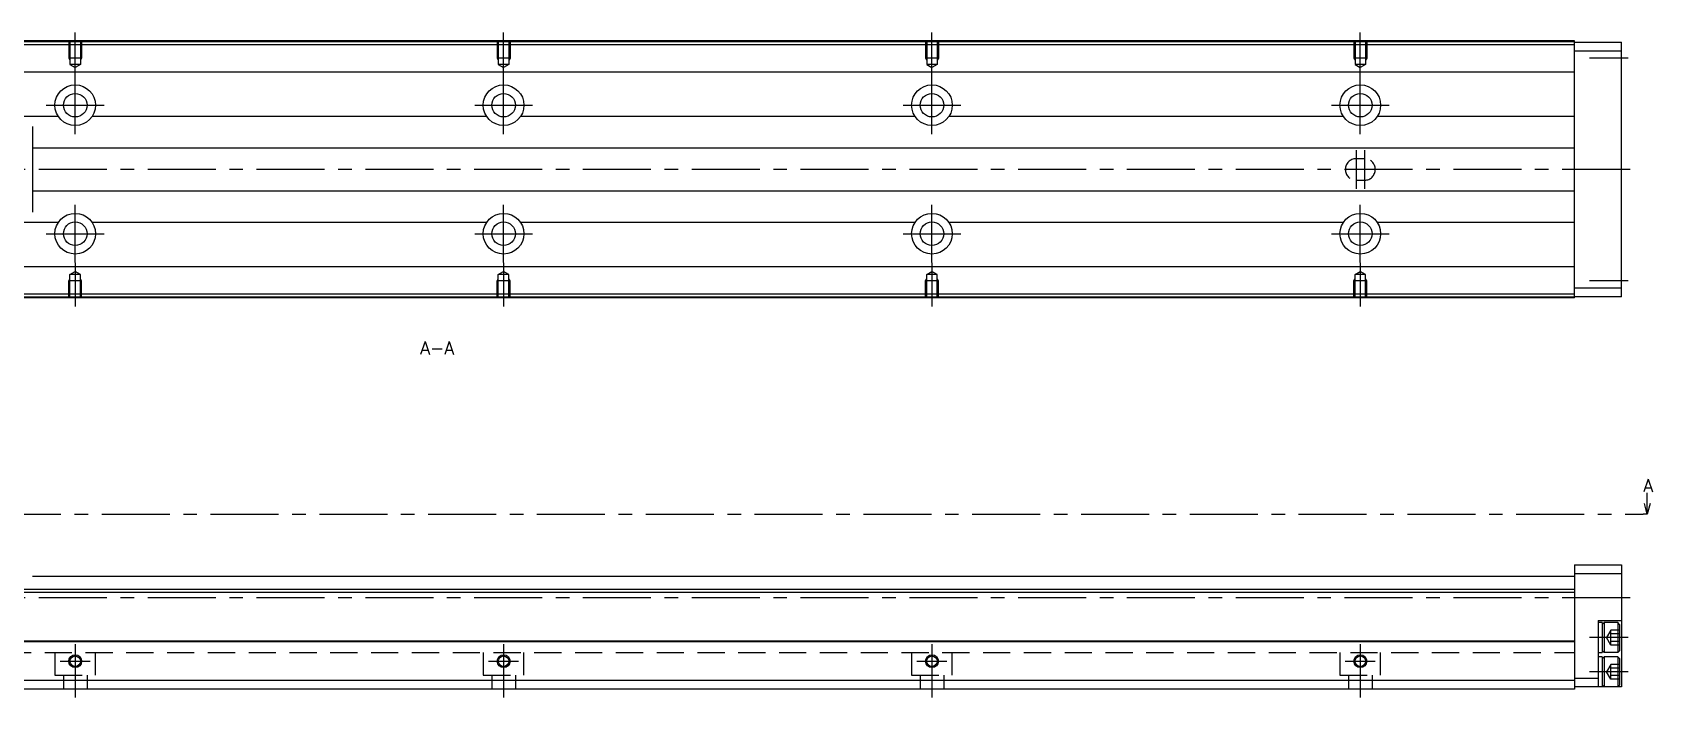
# Model space of a CAD drawing. Extents: x -2 to 753, y -8 to 279.
# Drawn here: x 374.8 to 753, y 8 to 163.3 of the extents above; entities that cross this region are included whole.
import ezdxf

# ---------------------------------------------------------------- set-up
doc = ezdxf.new("R2010")
doc.units = 0
doc.header["$LTSCALE"] = 0.5
doc.linetypes.add('CENTER', pattern=[50.8, 31.75, -6.35, 6.35, -6.35])
doc.linetypes.add('DASHED', pattern=[19.05, 12.7, -6.35])
for name, color, linetype in [('MSM_CENTER', 1, 'CENTER'), ('MSM_CONTINUOUS', 7, 'CONTINUOUS'), ('MSM_DASHED', 4, 'DASHED'), ('MSM_NARROW', 5, 'CONTINUOUS'), ('MSM_PART_NUMBER', 7, 'CONTINUOUS')]:
    doc.layers.add(name, color=color, linetype=linetype)
doc.styles.get("Standard").update_dxf_attribs({"font": 'txt.shx', "height": 3, "bigfont": 'bigfont.shx'})

msp = doc.modelspace()

# ---------------------------------------------------------------- linework, layer by layer
at = {"layer": 'MSM_CENTER'}
for p, q in [((384.76, 153.09), (384.76, 163.3)), ((484.76, 153.09), (484.76, 163.3)), ((584.76, 153.09), (584.76, 163.3)), ((684.76, 153.09), (684.76, 163.3)), ((747.26, 157.3), (738.26, 157.3)), ((384.76, 139.55), (384.76, 153.05)), ((484.76, 139.55), (484.76, 153.05)), ((584.76, 139.55), (584.76, 153.05)), ((684.76, 139.55), (684.76, 153.05)), ((378.01, 146.3), (391.51, 146.3)), ((478.01, 146.3), (491.51, 146.3)), ((578.01, 146.3), (591.51, 146.3)), ((678.01, 146.3), (691.51, 146.3)), ((683.76, 135.8), (683.76, 126.8)), ((685.76, 135.8), (685.76, 126.8)), ((747.76, 131.3), (196.26, 131.3)), ((384.76, 109.55), (384.76, 123.05)), ((484.76, 109.55), (484.76, 123.05)), ((584.76, 109.55), (584.76, 123.05)), ((684.76, 109.55), (684.76, 123.05)), ((378.01, 116.3), (391.51, 116.3)), ((478.01, 116.3), (491.51, 116.3)), ((578.01, 116.3), (591.51, 116.3)), ((678.01, 116.3), (691.51, 116.3)), ((384.76, 109.51), (384.76, 99.3)), ((484.76, 109.51), (484.76, 99.3)), ((584.76, 109.51), (584.76, 99.3)), ((684.76, 109.51), (684.76, 99.3)), ((747.26, 105.3), (738.26, 105.3)), ((187.76, 50.8), (750.76, 50.8)), ((747.76, 31.3), (196.26, 31.3)), ((384.76, 20.5), (384.76, 8)), ((484.76, 20.5), (484.76, 8)), ((584.76, 20.5), (584.76, 8)), ((684.76, 20.5), (684.76, 8)), ((747.26, 22), (738.26, 22)), ((381.26, 16.5), (388.26, 16.5)), ((481.26, 16.5), (488.26, 16.5)), ((581.26, 16.5), (588.26, 16.5)), ((681.26, 16.5), (688.26, 16.5)), ((747.26, 14), (738.26, 14))]:
    msp.add_line(p, q, dxfattribs=at)
at = {"layer": 'MSM_CONTINUOUS'}
for p, q in [((734.76, 161.3), (234.76, 161.3)), ((734.76, 161.1), (234.76, 161.1)), ((734.76, 160.4), (234.76, 160.4)), ((734.76, 101.3), (734.76, 161.3)), ((734.76, 161), (745.76, 161)), ((734.76, 159), (745.76, 159)), ((745.76, 101.6), (745.76, 161)), ((734.76, 154.05), (367.26, 154.05)), ((380.81, 143.66), (366.76, 143.66)), ((374.76, 141.3), (374.76, 121.3)), ((480.81, 143.66), (388.71, 143.66)), ((580.81, 143.66), (488.71, 143.66)), ((680.81, 143.66), (588.71, 143.66)), ((734.76, 143.66), (688.71, 143.66)), ((734.76, 136.3), (374.76, 136.3)), ((374.76, 126.3), (734.76, 126.3)), ((380.81, 118.94), (369.26, 118.94)), ((480.81, 118.94), (388.71, 118.94)), ((580.81, 118.94), (488.71, 118.94)), ((680.81, 118.94), (588.71, 118.94)), ((734.76, 118.94), (688.71, 118.94)), ((734.76, 108.55), (367.26, 108.55)), ((734.76, 102.2), (234.76, 102.2)), ((745.76, 103.6), (734.76, 103.6)), ((734.76, 101.5), (234.76, 101.5)), ((734.76, 101.3), (234.76, 101.3)), ((745.76, 101.6), (734.76, 101.6)), ((751.76, 50.8), (751.09, 53.3)), ((751.76, 50.8), (751.76, 55.8)), ((752.43, 53.3), (751.76, 50.8)), ((751.76, 50.8), (750.76, 50.8)), ((734.76, 39), (734.76, 10)), ((734.76, 39), (745.76, 39)), ((745.76, 39), (745.76, 10.5)), ((734.76, 36.3), (374.76, 36.3)), ((734.76, 37), (745.76, 37)), ((734.76, 33.2), (234.76, 33.2)), ((734.76, 32.5), (234.76, 32.5)), ((740.26, 26), (740.26, 10.5)), ((740.26, 26), (745.76, 26)), ((741.26, 25.5), (740.26, 25.5)), ((741.26, 25.5), (741.26, 18.5)), ((741.26, 25.1), (741.66, 25.5)), ((741.66, 25.5), (741.66, 18.5)), ((744.86, 25.5), (741.66, 25.5)), ((744.86, 25.5), (744.86, 18.5)), ((745.26, 25.1), (744.86, 25.5)), ((745.26, 25.1), (745.26, 18.9)), ((734.76, 21.2), (234.76, 21.2)), ((734.76, 21), (234.76, 21)), ((740.26, 18.5), (741.26, 18.5)), ((741.26, 17.5), (740.26, 17.5)), ((741.66, 18.5), (741.26, 18.9)), ((741.26, 17.5), (741.26, 10.5)), ((741.26, 17.1), (741.66, 17.5)), ((744.86, 18.5), (741.66, 18.5)), ((744.86, 17.5), (741.66, 17.5)), ((741.66, 17.5), (741.66, 10.5)), ((744.86, 18.5), (745.26, 18.9)), ((744.86, 17.5), (744.86, 10.5)), ((745.26, 17.1), (744.86, 17.5)), ((745.26, 17.1), (745.26, 10.9)), ((734.76, 12), (234.76, 12)), ((734.76, 12.5), (740.26, 12.5)), ((734.76, 10), (234.76, 10)), ((745.76, 10.5), (734.76, 10.5)), ((741.66, 10.5), (741.26, 10.9)), ((744.86, 10.5), (745.26, 10.9))]:
    msp.add_line(p, q, dxfattribs=at)
for centre, radius in [((384.76, 146.3), 4.75), ((384.76, 146.3), 2.75), ((484.76, 146.3), 4.75), ((484.76, 146.3), 2.75), ((584.76, 146.3), 4.75), ((584.76, 146.3), 2.75), ((684.76, 146.3), 4.75), ((684.76, 146.3), 2.75), ((384.76, 116.3), 4.75), ((484.76, 116.3), 4.75), ((584.76, 116.3), 4.75), ((684.76, 116.3), 4.75), ((384.76, 116.3), 2.75), ((484.76, 116.3), 2.75), ((584.76, 116.3), 2.75), ((684.76, 116.3), 2.75), ((384.76, 16.5), 1.23), ((484.76, 16.5), 1.23), ((584.76, 16.5), 1.23), ((684.76, 16.5), 1.23)]:
    msp.add_circle(centre, radius, dxfattribs=at)
at = {"layer": 'MSM_DASHED'}
for p, q in [((383.26, 161.3), (383.26, 157.3)), ((383.53, 161.3), (383.53, 155.8)), ((385.99, 161.3), (385.99, 155.8)), ((386.26, 161.3), (386.26, 157.3)), ((483.26, 161.3), (483.26, 157.3)), ((483.53, 161.3), (483.53, 155.8)), ((485.99, 161.3), (485.99, 155.8)), ((486.26, 161.3), (486.26, 157.3)), ((583.26, 161.3), (583.26, 157.3)), ((583.53, 161.3), (583.53, 155.8)), ((585.99, 161.3), (585.99, 155.8)), ((586.26, 161.3), (586.26, 157.3)), ((683.26, 161.3), (683.26, 157.3)), ((683.53, 161.3), (683.53, 155.8)), ((685.99, 161.3), (685.99, 155.8)), ((686.26, 161.3), (686.26, 157.3)), ((386.26, 157.3), (383.26, 157.3)), ((383.26, 157.3), (383.53, 156.83)), ((385.99, 155.8), (383.53, 155.8)), ((383.53, 155.8), (384.76, 155.09)), ((385.99, 155.8), (384.76, 155.09)), ((386.26, 157.3), (385.99, 156.83)), ((483.26, 157.3), (483.53, 156.83)), ((486.26, 157.3), (483.26, 157.3)), ((485.99, 155.8), (483.53, 155.8)), ((483.53, 155.8), (484.76, 155.09)), ((485.99, 155.8), (484.76, 155.09)), ((486.26, 157.3), (485.99, 156.83)), ((586.26, 157.3), (583.26, 157.3)), ((583.26, 157.3), (583.53, 156.83)), ((583.53, 155.8), (584.76, 155.09)), ((585.99, 155.8), (583.53, 155.8)), ((585.99, 155.8), (584.76, 155.09)), ((586.26, 157.3), (585.99, 156.83)), ((683.26, 157.3), (683.53, 156.83)), ((686.26, 157.3), (683.26, 157.3)), ((683.53, 155.8), (684.76, 155.09)), ((685.99, 155.8), (683.53, 155.8)), ((685.99, 155.8), (684.76, 155.09)), ((686.26, 157.3), (685.99, 156.83)), ((685.76, 133.8), (683.76, 133.8)), ((683.76, 128.8), (685.76, 128.8)), ((383.53, 106.8), (384.76, 107.51)), ((383.53, 101.3), (383.53, 106.8)), ((385.99, 106.8), (383.53, 106.8)), ((385.99, 106.8), (384.76, 107.51)), ((385.99, 101.3), (385.99, 106.8)), ((483.53, 106.8), (484.76, 107.51)), ((483.53, 101.3), (483.53, 106.8)), ((485.99, 106.8), (483.53, 106.8)), ((485.99, 106.8), (484.76, 107.51)), ((485.99, 101.3), (485.99, 106.8)), ((583.53, 106.8), (584.76, 107.51)), ((585.99, 106.8), (583.53, 106.8)), ((583.53, 101.3), (583.53, 106.8)), ((585.99, 106.8), (584.76, 107.51)), ((585.99, 101.3), (585.99, 106.8)), ((683.53, 106.8), (684.76, 107.51)), ((683.53, 101.3), (683.53, 106.8)), ((685.99, 106.8), (683.53, 106.8)), ((685.99, 106.8), (684.76, 107.51)), ((685.99, 101.3), (685.99, 106.8)), ((383.26, 105.3), (383.53, 105.77)), ((383.26, 101.3), (383.26, 105.3)), ((386.26, 105.3), (383.26, 105.3)), ((386.26, 105.3), (385.99, 105.77)), ((386.26, 101.3), (386.26, 105.3)), ((483.26, 105.3), (483.53, 105.77)), ((483.26, 101.3), (483.26, 105.3)), ((486.26, 105.3), (483.26, 105.3)), ((486.26, 105.3), (485.99, 105.77)), ((486.26, 101.3), (486.26, 105.3)), ((583.26, 105.3), (583.53, 105.77)), ((586.26, 105.3), (583.26, 105.3)), ((583.26, 101.3), (583.26, 105.3)), ((586.26, 105.3), (585.99, 105.77)), ((586.26, 101.3), (586.26, 105.3)), ((683.26, 105.3), (683.53, 105.77)), ((683.26, 101.3), (683.26, 105.3)), ((686.26, 105.3), (683.26, 105.3)), ((686.26, 105.3), (685.99, 105.77)), ((686.26, 101.3), (686.26, 105.3)), ((743.26, 23.73), (742.26, 22)), ((745.26, 23.73), (743.26, 23.73)), ((743.26, 20.27), (743.26, 23.73)), ((745.26, 22.87), (743.26, 22.87)), ((743.26, 20.27), (742.26, 22)), ((745.26, 21.13), (743.26, 21.13)), ((745.26, 20.27), (743.26, 20.27)), ((234.76, 18.5), (734.76, 18.5)), ((380.01, 18.5), (380.01, 13.2)), ((389.51, 13.2), (389.51, 18.5)), ((480.01, 18.5), (480.01, 13.2)), ((489.51, 13.2), (489.51, 18.5)), ((580.01, 18.5), (580.01, 13.2)), ((589.51, 13.2), (589.51, 18.5)), ((680.01, 18.5), (680.01, 13.2)), ((689.51, 13.2), (689.51, 18.5)), ((743.26, 15.73), (742.26, 14)), ((745.26, 15.73), (743.26, 15.73)), ((743.26, 12.27), (743.26, 15.73)), ((380.01, 13.2), (389.51, 13.2)), ((382.01, 13.2), (382.01, 10)), ((387.51, 13.2), (387.51, 10)), ((480.01, 13.2), (489.51, 13.2)), ((482.01, 13.2), (482.01, 10)), ((487.51, 13.2), (487.51, 10)), ((580.01, 13.2), (589.51, 13.2)), ((582.01, 13.2), (582.01, 10)), ((587.51, 13.2), (587.51, 10)), ((680.01, 13.2), (689.51, 13.2)), ((682.01, 13.2), (682.01, 10)), ((687.51, 13.2), (687.51, 10)), ((743.26, 12.27), (742.26, 14)), ((745.26, 14.87), (743.26, 14.87)), ((745.26, 13.13), (743.26, 13.13)), ((745.26, 12.27), (743.26, 12.27))]:
    msp.add_line(p, q, dxfattribs=at)
for centre, start, end in [((683.76, 131.3), 90, 270), ((685.76, 131.3), 270, 90)]:
    msp.add_arc(centre, 2.5, start, end, dxfattribs=at)
at = {"layer": 'MSM_NARROW'}
for centre in [(384.76, 16.5), (484.76, 16.5), (584.76, 16.5), (684.76, 16.5)]:
    msp.add_circle(centre, 1.5, dxfattribs=at)

# ---------------------------------------------------------------- texts
at = {"layer": 'MSM_PART_NUMBER'}
for s, p in [('A-A', (465.26, 88.1)), ('A', (750.81, 56))]:
    msp.add_text(s, height=3, dxfattribs=at).set_placement(p)

doc.saveas('drawing.dxf')
